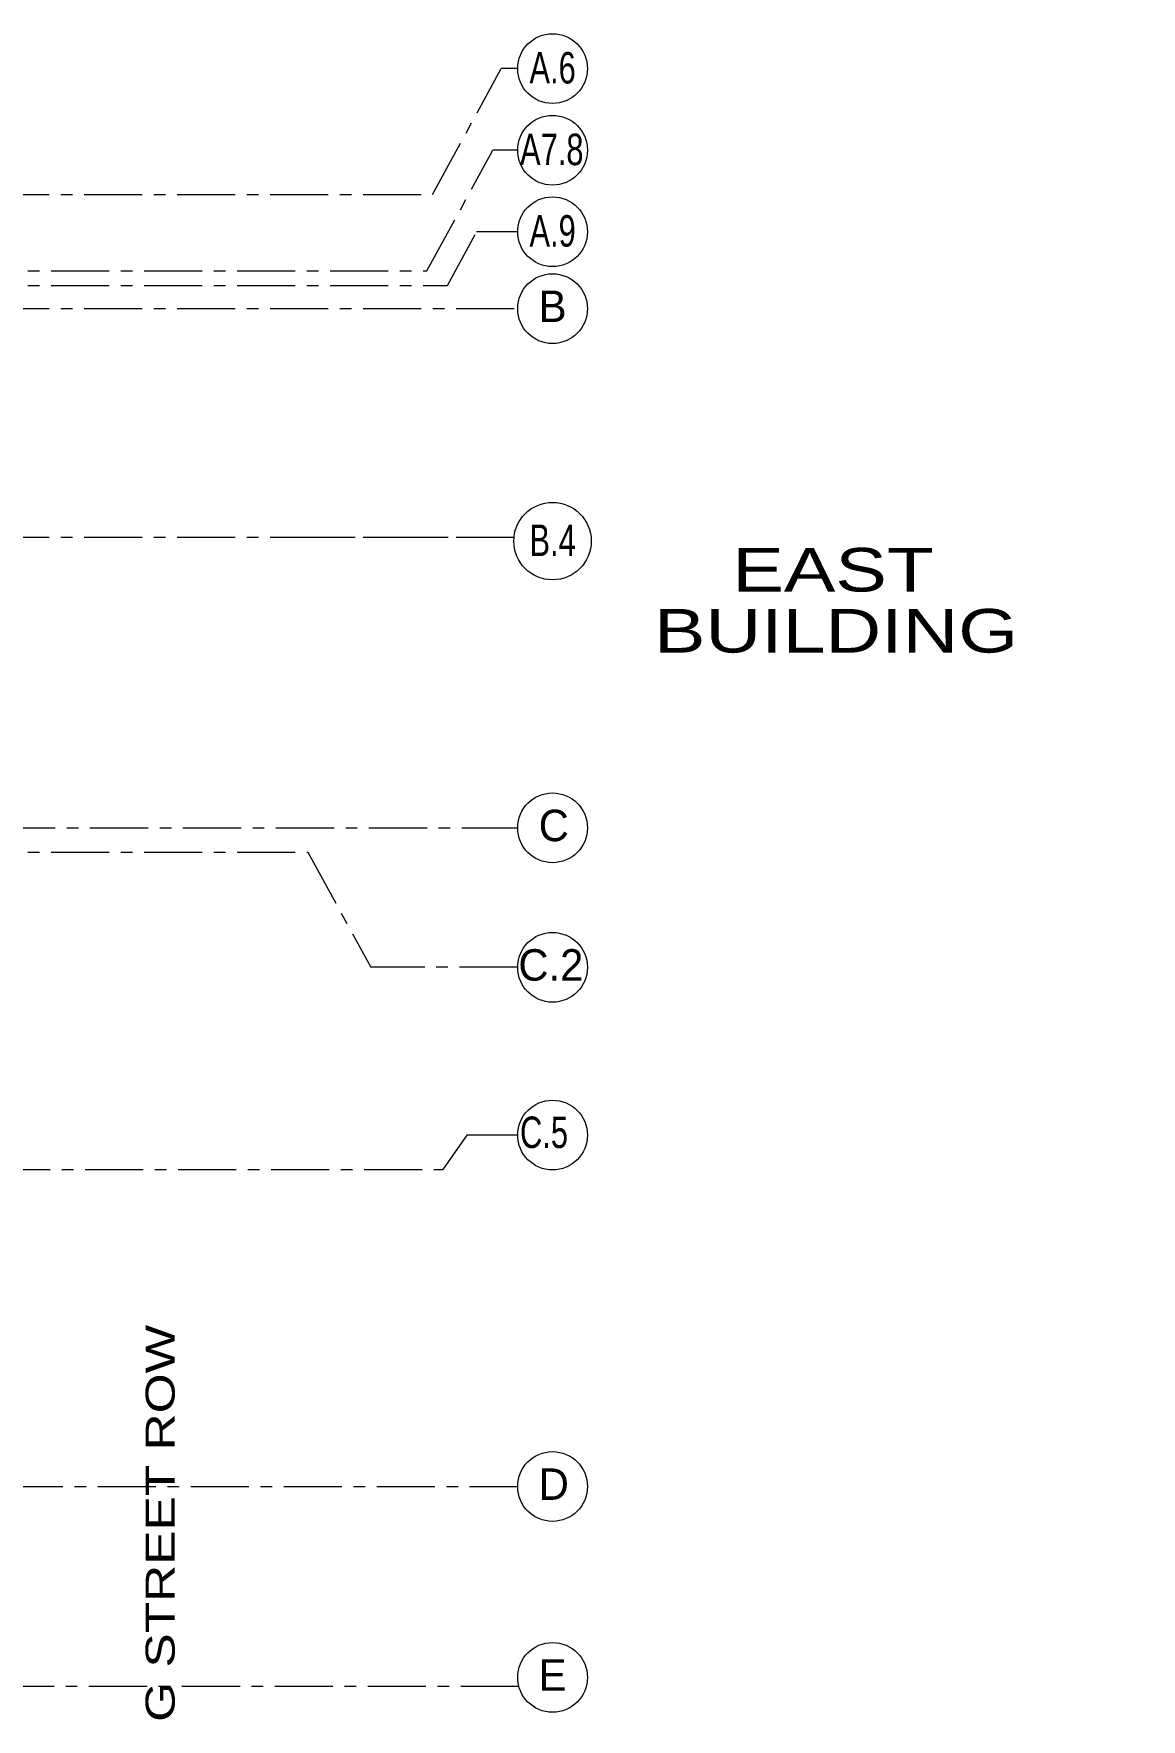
# Model space of a CAD drawing. Header units: inches. Extents: x -26575 to 27, y -11337 to 2257.
# Drawn here: x -20865 to -19721, y -553 to 1187 of the extents above; entities that cross this region are included whole.
import ezdxf
from ezdxf import colors
from ezdxf.entities.mleader import LeaderData, LeaderLine
from ezdxf.enums import TextEntityAlignment as Align
from ezdxf.math import Vec2, Vec3

# ---------------------------------------------------------------- set-up
doc = ezdxf.new("R2010")
doc.units = ezdxf.units.IN
doc.header["$LTSCALE"] = 48
doc.header["$MEASUREMENT"] = 0
for name, pattern in [('A106$0$CENTER', [2, 1.25, -0.25, 0.25, -0.25]), ('A112$0$CENTER', [2, 1.25, -0.25, 0.25, -0.25]), ('CENTER2', [1.125, 0.75, -0.125, 0.125, -0.125])]:
    doc.linetypes.add(name, pattern=pattern)
for name, color, linetype in [('A106$0$A-ANNO-TEXT', 8, 'Continuous'), ('A106$0$A-GRID-1DP0-15', 8, 'Continuous'), ('A106$0$A-GRID-GRD1-12', 8, 'CENTER2'), ('A106$0$A-GRID-GRD3-12', 8, 'Continuous'), ('A106$0$A-GRID-GRDP0-15', 8, 'Continuous'), ('A106$0$A-GRID-ID1-12', 8, 'Continuous'), ('A106$0$A-GRID-ID3-12', 8, 'Continuous'), ('A112$0$A-GRID-1DP0-15', 8, 'Continuous'), ('A112$0$A-GRID-GRD1-12', 8, 'Continuous'), ('A112$0$A-GRID-GRD3-12', 8, 'Continuous'), ('A112$0$A-GRID-GRDP0-15', 8, 'Continuous'), ('A112$0$A-GRID-ID1-12', 8, 'Continuous'), ('A112$0$A-GRID-ID3-12', 8, 'Continuous'), ('E-Anno-Note', 6, 'Continuous'), ('XREF', 7, 'Continuous')]:
    doc.layers.add(name, color=color, linetype=linetype)
doc.styles.add('A106$0$style-Arial', font='arial.ttf')
doc.styles.add('A112$0$style-Arial', font='arial.ttf')
doc.styles.add('MAMEP ANNO', font='arial.ttf', dxfattribs={"height": 0.078125})

# ---------------------------------------------------------------- blocks, each defined once
blk = doc.blocks.new('A106')
at = {"layer": 'A106$0$A-GRID-1DP0-15', "lineweight": 13}
for centre, radius in [((-20328.93221050551, 1150.994031119629), 36), ((-20328.93221050551, 982.5677854795445), 36), ((-20328.93221050551, 903.1574136608536), 36), ((-20328.93221050551, 663.1574136608538), 39.99999999999824), ((-20328.93221050551, 367.1574136608535), 36), ((-20328.93221050551, -312.8410029088707), 36), ((-20328.93221050551, -509.9050863391469), 36)]:
    blk.add_circle(centre, radius, dxfattribs=at)
at = {"layer": 'A106$0$A-GRID-GRD1-12', "linetype": 'A106$0$CENTER', "lineweight": 0}
for p, q in [((-20417.43540868195, 49.98389489763867), (-20442.35392689233, 14.59491366085382)), ((-20364.93221050551, 49.98389489763868), (-20417.43540868195, 49.98389489763868)), ((-24363.59935139786, 14.59491366085381), (-20442.35392689233, 14.59491366085381))]:
    blk.add_line(p, q, dxfattribs=at)
at = {"layer": 'A106$0$A-GRID-GRD3-12', "linetype": 'A106$0$CENTER', "lineweight": 0}
for p, q in [((-20458.57198203434, 942.0952028507646), (-20390.56226139559, 1066.717219817217)), ((-20364.93221050551, 1066.717219817217), (-20390.56226139559, 1066.717219817217)), ((-21134.67834518433, 942.0952028507646), (-20458.57198203434, 942.0952028507646)), ((-21134.67834518433, 342.0952028507646), (-20581.59181393885, 342.0952028507646)), ((-20581.59181393885, 342.0952028507646), (-20516.6841353994, 223.1574136608535)), ((-20364.93221050551, 223.1574136608535), (-20516.6841353994, 223.1574136608535))]:
    blk.add_line(p, q, dxfattribs=at)
at = {"layer": 'A106$0$A-GRID-GRDP0-15', "linetype": 'A106$0$CENTER', "lineweight": 0}
for p, q in [((-20452.75765742801, 1021.16966543879), (-20381.90886957351, 1150.994031119629)), ((-20364.93221050551, 1150.994031119629), (-20381.90886957351, 1150.994031119629)), ((-23884.56308005413, 1021.16966543879), (-20452.75765742801, 1021.16966543879)), ((-20437.53836367614, 927.1574136608536), (-20407.29937381215, 982.5677854795446)), ((-20364.93221050551, 982.5677854795446), (-20407.29937381215, 982.5677854795446)), ((-24110.5720660874, 927.1574136608536), (-20437.53836367614, 927.1574136608536)), ((-23884.56308005413, 903.1574136608535), (-20364.93221050551, 903.1574136608535)), ((-23884.56308005413, 667.1574136608538), (-20368.73170798977, 667.1574136608538)), ((-20706.78139441308, 667.1574136608538), (-20661.71343132326, 667.1574136608538)), ((-20592.70311284196, 667.1574136608538), (-20368.73170798977, 667.1574136608538)), ((-24358.52662407622, 367.1574136608535), (-20364.93221050551, 367.1574136608535)), ((-24638.50673224749, -312.8425863391465), (-20364.93221050551, -312.8425863391465)), ((-24743.6227827149, -518.9050863391465), (-20364.93221050551, -518.9050863391465))]:
    blk.add_line(p, q, dxfattribs=at)
at = {"layer": 'A106$0$A-GRID-ID1-12', "lineweight": 13}
blk.add_circle((-20328.93221050551, 49.98389489763867), 36, dxfattribs=at)
at = {"layer": 'A106$0$A-GRID-ID3-12', "lineweight": 13}
for centre in [(-20328.93221050551, 1066.717219817216), (-20328.93221050551, 223.1574136608535)]:
    blk.add_circle(centre, 36, dxfattribs=at)
at = {"layer": 'A106$0$A-ANNO-TEXT', "lineweight": 13, "style": 'A106$0$style-Arial', "width": 1.266666417322834}
for s, p in [('EAST', (-20039.15100918314, 633.5950080960957)), ('BUILDING', (-20036.13305650932, 570.5950080960957))]:
    blk.add_text(s, height=45, dxfattribs=at).set_placement(p, align=Align.MIDDLE_CENTER)
at = {"layer": 'A106$0$A-ANNO-TEXT', "lineweight": 30, "style": 'A106$0$style-Arial', "width": 1.266666417322834}
blk.add_text('G STREET ROW', height=30, rotation=89.99999999999997, dxfattribs=at).set_placement((-20719.0500936507, -555.8331935972583))
at = {"layer": 'A106$0$A-GRID-1DP0-15', "lineweight": 13, "style": 'A106$0$style-Arial'}
for s, width, p in [('A.6', 0.7015384615384617, (-20352.77273865575, 1135.598033325192)), ('A.9', 0.7015384615384617, (-20352.77273865574, 967.1717876851076)), ('B', 0.95, (-20343.20423894445, 889.3679096086455)), ('B.4', 0.7015384615384617, (-20352.77273865574, 647.7614158664169)), ('C', 0.95, (-20343.20423894445, 353.3679096086453)), ('D', 0.95, (-20343.20423894445, -326.6305069610788)), ('E', 0.95, (-20343.20423894445, -523.6945903913551))]:
    blk.add_text(s, height=32.49999999999999, dxfattribs=dict(at, width=width)).set_placement(p)
at = {"layer": 'A106$0$A-GRID-ID1-12', "lineweight": 13, "style": 'A106$0$style-Arial', "width": 0.7015384615384617}
blk.add_text('C.5', height=32.49999999999999, dxfattribs=at).set_placement((-20362.49414987383, 36.59676304680949))
at = {"layer": 'A106$0$A-GRID-ID3-12', "lineweight": 13, "style": 'A106$0$style-Arial'}
for s, width, p in [('A7.8', 0.7015384615384617, (-20362.49414987383, 1051.321222022779)), ('C.2', 0.95, (-20364.22424231262, 209.3679096086454))]:
    blk.add_text(s, height=32.49999999999999, dxfattribs=dict(at, width=width)).set_placement(p)
blk = doc.blocks.new('A112')
at = {"layer": 'A112$0$A-GRID-1DP0-15', "lineweight": 13}
for centre, radius in [((-20328.93221050551, 1150.994031119629), 36), ((-20328.93221050551, 982.5677854795445), 36), ((-20328.93221050551, 903.1574136608536), 36), ((-20328.93221050551, 663.1574136608538), 39.99999999999824), ((-20328.93221050551, 367.1574136608535), 36), ((-20328.93221050551, -312.8410029088707), 36), ((-20328.93221050551, -509.9050863391469), 36)]:
    blk.add_circle(centre, radius, dxfattribs=at)
at = {"layer": 'A112$0$A-GRID-GRD1-12', "linetype": 'A112$0$CENTER', "lineweight": 0}
for p, q in [((-20417.43540868195, 49.98389489763867), (-20442.35392689233, 14.59491366085382)), ((-20364.93221050551, 49.98389489763868), (-20417.43540868195, 49.98389489763868)), ((-24363.59935139786, 14.59491366085381), (-20442.35392689233, 14.59491366085381))]:
    blk.add_line(p, q, dxfattribs=at)
at = {"layer": 'A112$0$A-GRID-GRD3-12', "linetype": 'A112$0$CENTER', "lineweight": 0}
for p, q in [((-20458.57198203434, 942.0952028507646), (-20390.56226139559, 1066.717219817217)), ((-20364.93221050551, 1066.717219817217), (-20390.56226139559, 1066.717219817217)), ((-21134.67834518433, 942.0952028507646), (-20458.57198203434, 942.0952028507646)), ((-21134.67834518433, 342.0952028507646), (-20581.59181393885, 342.0952028507646)), ((-20581.59181393885, 342.0952028507646), (-20516.6841353994, 223.1574136608535)), ((-20364.93221050551, 223.1574136608535), (-20516.6841353994, 223.1574136608535))]:
    blk.add_line(p, q, dxfattribs=at)
at = {"layer": 'A112$0$A-GRID-GRDP0-15', "linetype": 'A112$0$CENTER', "lineweight": 0}
for p, q in [((-20452.75765742801, 1021.16966543879), (-20381.90886957351, 1150.994031119629)), ((-20364.93221050551, 1150.994031119629), (-20381.90886957351, 1150.994031119629)), ((-23884.56308005413, 1021.16966543879), (-20452.75765742801, 1021.16966543879)), ((-20437.53836367614, 927.1574136608536), (-20407.29937381215, 982.5677854795446)), ((-20364.93221050551, 982.5677854795446), (-20407.29937381215, 982.5677854795446)), ((-24110.5720660874, 927.1574136608536), (-20437.53836367614, 927.1574136608536)), ((-23884.56308005413, 903.1574136608535), (-20364.93221050551, 903.1574136608535)), ((-23884.56308005413, 667.1574136608538), (-20368.73170798977, 667.1574136608538)), ((-20706.78139441308, 667.1574136608538), (-20661.71343132326, 667.1574136608538)), ((-20592.70311284196, 667.1574136608538), (-20368.73170798977, 667.1574136608538)), ((-24358.52662407622, 367.1574136608535), (-20364.93221050551, 367.1574136608535)), ((-24638.50673224749, -312.8425863391465), (-20364.93221050551, -312.8425863391465)), ((-24743.6227827149, -518.9050863391465), (-20364.93221050551, -518.9050863391465))]:
    blk.add_line(p, q, dxfattribs=at)
at = {"layer": 'A112$0$A-GRID-ID1-12', "lineweight": 13}
blk.add_circle((-20328.93221050551, 49.98389489763867), 36, dxfattribs=at)
at = {"layer": 'A112$0$A-GRID-ID3-12', "lineweight": 13}
for centre in [(-20328.93221050551, 1066.717219817216), (-20328.93221050551, 223.1574136608535)]:
    blk.add_circle(centre, 36, dxfattribs=at)
at = {"layer": 'A112$0$A-GRID-1DP0-15', "lineweight": 13, "style": 'A112$0$style-Arial'}
for s, width, p in [('A.6', 0.7015384615384617, (-20352.77273865575, 1135.598033325192)), ('A.9', 0.7015384615384617, (-20352.77273865574, 967.1717876851076)), ('B', 0.95, (-20343.20423894445, 889.3679096086455)), ('B.4', 0.7015384615384617, (-20352.77273865574, 647.7614158664169)), ('C', 0.95, (-20343.20423894445, 353.3679096086453)), ('D', 0.95, (-20343.20423894445, -326.6305069610788)), ('E', 0.95, (-20343.20423894445, -523.6945903913551))]:
    blk.add_text(s, height=32.49999999999999, dxfattribs=dict(at, width=width)).set_placement(p)
at = {"layer": 'A112$0$A-GRID-ID1-12', "lineweight": 13, "style": 'A112$0$style-Arial', "width": 0.7015384615384617}
blk.add_text('C.5', height=32.49999999999999, dxfattribs=at).set_placement((-20362.49414987383, 36.59676304680949))
at = {"layer": 'A112$0$A-GRID-ID3-12', "lineweight": 13, "style": 'A112$0$style-Arial'}
for s, width, p in [('A7.8', 0.7015384615384617, (-20362.49414987383, 1051.321222022779)), ('C.2', 0.95, (-20364.22424231262, 209.3679096086454))]:
    blk.add_text(s, height=32.49999999999999, dxfattribs=dict(at, width=width)).set_placement(p)

msp = doc.modelspace()

# ---------------------------------------------------------------- block references
at = {"layer": 'XREF'}
for name in ['A106', 'A112']:
    msp.add_blockref(name, (0, 0), dxfattribs=at)

# ---------------------------------------------------------------- leaders
at = {"layer": 'E-Anno-Note'}
ml = msp.add_multileader_mtext('Standard', dxfattribs=at)
ml.set_content('CEILING MOUNTED J-BOX\\PFOR MECH SHADES\\P(TYP.)', color=256, style='MAMEP ANNO')
ml.set_leader_properties(color=256, linetype='Continuous')
ml.build(insert=Vec2(0, 0))
ml.multileader.update_dxf_attribs({"has_dogleg": 0, "text_right_attachment_type": 3, "dogleg_length": 3.84375, "arrow_head_size": 12, "scale": 96})
ctx = ml.context
ctx.base_point, ctx.scale, ctx.char_height, ctx.arrow_head_size, ctx.landing_gap_size, ctx.plane_origin = Vec3(-24512.30106613115, 285.0531406642458), 96, 9.75, 12, 3.75, Vec3(-24593.48835498339, 236.2041715976584)
ctx.right_attachment = 3
notes = []
notes.append((ctx, [(0, (0, 0, 0), (0, 0), (1, 0), 1, [])]))
ctx.mtext.insert, ctx.mtext.flow_direction = Vec3(-24508.55106613115, 291.3613773627451), 5
for ctx, leaders in notes:
    for number, flags, end, landing, length, lines in leaders:
        leader = LeaderData()
        leader.index, (leader.has_last_leader_line, leader.has_dogleg_vector, leader.attachment_direction) = number, flags
        leader.last_leader_point, leader.dogleg_vector, leader.dogleg_length = Vec3(end), Vec3(landing), length
        for number, points, colour, breaks in lines:
            line = LeaderLine()
            line.index, line.vertices, line.color, line.breaks = number, Vec3.list(points), colors.encode_raw_color(colour), breaks
            leader.lines.append(line)
        ctx.leaders.append(leader)

doc.saveas('drawing.dxf')
